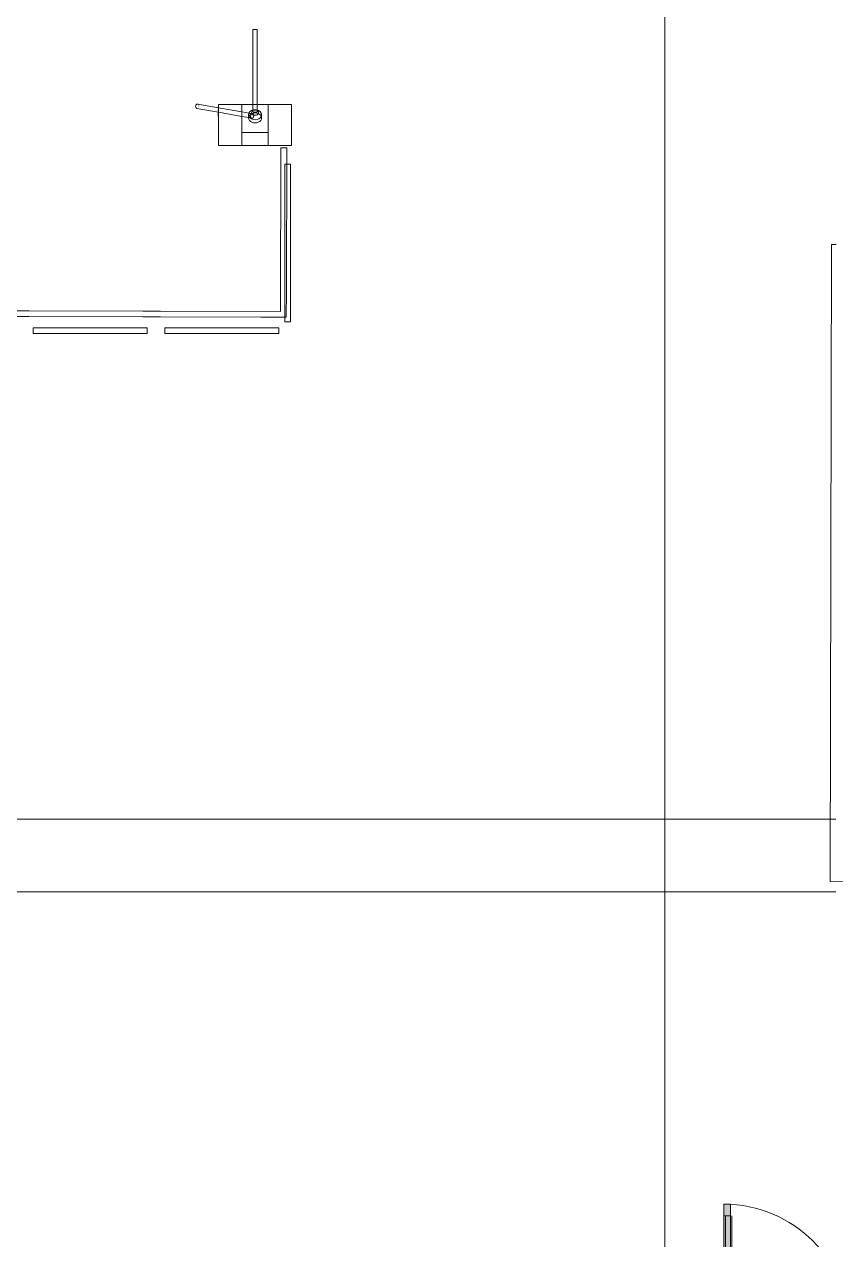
# Model space of a CAD drawing. Header units: millimetres. Extents: x -249154 to 415037, y -45458 to 354837.
# Drawn here: x 8197 to 13744, y 8384 to 16700 of the extents above; entities that cross this region are included whole.
import ezdxf

# ---------------------------------------------------------------- set-up
doc = ezdxf.new("R2010")
doc.units = ezdxf.units.MM
for name, color, linetype, lineweight in [('A-AREA-BNDY', 7, 'Continuous', 5), ('A-DETL-GENF', 7, 'Continuous', 9), ('A-FLOR', 7, 'Continuous', 9), ('A-GENM', 7, 'Continuous', 9), ('I-WALL', 7, 'Continuous', 5), ('Оси', 7, 'Continuous', 9)]:
    doc.layers.add(name, color=color, linetype=linetype, lineweight=lineweight)
doc.layers.add('A-DOOR-1', color=7, linetype='Continuous', lineweight=5, true_color=0xc0c0c0)
doc.layers.add('M-EQPM-1', color=7, linetype='Continuous', lineweight=9, true_color=0xb2b2b2)
doc.layers.add('A-FLOR-PATT-1', color=7, linetype='Continuous', lineweight=9, true_color=0xeef6ff, transparency=0.5)

# ---------------------------------------------------------------- blocks, each defined once
blk = doc.blocks.new('Дверь_Витражная_остекление_ - ВВ-6 остекление-32633143-Объем проектирования 1 этажа')
at = {"layer": 'A-DETL-GENF'}
for p, q in [((-630, 880), (-585, 880)), ((-630, 880), (-630, 20)), ((-585, 880), (-630, 880)), ((-630, 880), (-630, 20)), ((-585, 880), (-585, 20)), ((-585, 20), (-585, 880)), ((-630, 800), (-585, 800)), ((-620, 800), (-620, 100)), ((-576, 800), (-576, 100)), ((680, 420), (635, 420)), ((635, 420), (635, 20)), ((680, 420), (635, 420)), ((635, 420), (635, 20)), ((680, 420), (680, 20)), ((680, 20), (680, 420)), ((626, 340), (626, 100)), ((680, 340), (635, 340)), ((670, 340), (670, 100)), ((-630, 100), (-585, 100)), ((680, 100), (635, 100)), ((-585, 20), (-630, 20)), ((-630, 20), (-585, 20))]:
    blk.add_line(p, q, dxfattribs=at)
at = {"layer": 'A-DOOR-1'}
for p, q in [((-630, 880), (-630, 20)), ((630, 420), (630, 20)), ((-630, 20), (-680, 20)), ((-680, 20), (-680, -20)), ((-630, -20), (-630, 20)), ((680, 20), (630, 20)), ((630, 20), (630, -20)), ((680, -20), (680, 20)), ((-680, -20), (-630, -20)), ((630, -20), (680, -20))]:
    blk.add_line(p, q, dxfattribs=at)
for centre, radius, start, end in [((-630, 20), 860, 360, 90), ((630, 20), 400, 90, 180)]:
    blk.add_arc(centre, radius, start, end, dxfattribs=at)
blk = doc.blocks.new('Gotschlich_Турникет-трипод_Тумбовый_Modul_Cross _R18 - Modul Cross 2-Arm-31997083-Объем проектирования 1 этажа')
at = {"layer": 'A-GENM'}
for p, q in [((83, 250), (86.2, 250)), ((91.3, 250), (90.7, 250))]:
    blk.add_line(p, q, dxfattribs=at)
at = {"layer": 'M-EQPM-1'}
for p, q in [((114, 397.6), (87.7, 250)), ((118.2, 250), (143.6, 392.3)), ((-140, 250), (-140, 90)), ((-140, 90), (-140, 250)), ((64.5, 250), (-140, 250)), ((-140, 250), (140, 250)), ((87.7, 250), (59.1, 90)), ((63.6, 252), (60.8, 252)), ((60.8, 252), (63.6, 252)), ((60.8, 252), (60.8, 250)), ((63.6, 250), (60.8, 250)), ((60.8, 250), (63.6, 250)), ((64.9, 252), (62.5, 252)), ((62.5, 252), (65.8, 252)), ((62.5, 252), (62.5, 250)), ((65.8, 250), (62.5, 250)), ((62.5, 250), (64.9, 250)), ((63.6, 252), (65.8, 252)), ((63.6, 252), (63.6, 250)), ((65.8, 250), (63.6, 250)), ((63.9, 252), (65.6, 252)), ((63.9, 252), (63.9, 250)), ((65.6, 250), (63.9, 250)), ((65.7, 252), (64.5, 252)), ((64.5, 252), (64.5, 250)), ((64.5, 250), (65.7, 250)), ((65.6, 252), (64.9, 252)), ((64.9, 252), (64.9, 250)), ((64.9, 250), (65.6, 250)), ((65.6, 252), (65.7, 252)), ((66.4, 252), (65.6, 252)), ((65.7, 250), (65.6, 250)), ((65.6, 250), (66, 250)), ((65.7, 252), (67.2, 252)), ((65.7, 252), (65.7, 250)), ((67.2, 250), (65.7, 250)), ((65.8, 252), (78.2, 252)), ((65.8, 252), (65.8, 250)), ((78.2, 250), (65.8, 250)), ((66, 250), (66.4, 250)), ((78.2, 252), (66.4, 252)), ((66.4, 250), (78.2, 250)), ((67.2, 252), (78.2, 252)), ((77.5, 252), (67.2, 252)), ((67.2, 252), (77.5, 252)), ((67.2, 252), (67.2, 250)), ((67.2, 252), (73, 252)), ((76.7, 252), (67.2, 252)), ((77.5, 250), (67.2, 250)), ((67.2, 250), (77.5, 250)), ((78.2, 250), (67.2, 250)), ((67.2, 250), (76.7, 250)), ((73, 250), (67.2, 250)), ((77.5, 250), (67.2, 250)), ((69.5, 252), (68.9, 252)), ((68.9, 252), (68.9, 250)), ((68.9, 250), (69.5, 250)), ((70.9, 252), (69.5, 252)), ((69.5, 252), (69.5, 250)), ((69.5, 250), (70.9, 250)), ((78.2, 252), (70.9, 252)), ((70.9, 250), (78.2, 250)), ((73, 252), (73.2, 252)), ((73, 252), (73, 250)), ((73.2, 250), (73, 250)), ((73.2, 252), (73.5, 252)), ((73.5, 250), (73.2, 250)), ((73.5, 252), (73.7, 252)), ((73.7, 250), (73.5, 250)), ((73.7, 252), (73.9, 252)), ((73.9, 250), (73.7, 250)), ((73.9, 252), (74.1, 252)), ((74.1, 250), (73.9, 250)), ((74.1, 252), (74.2, 252)), ((74.2, 250), (74.1, 250)), ((74.2, 252), (75, 252)), ((75, 250), (74.2, 250)), ((75, 252), (78.2, 252)), ((75, 252), (75, 250)), ((78.2, 250), (75, 250)), ((77.6, 252), (76.7, 252)), ((76.7, 252), (76.7, 250)), ((76.7, 250), (77, 250)), ((77, 250), (77.3, 250)), ((77.3, 250), (77.6, 250)), ((77.5, 252), (78.3, 252)), ((77.5, 250), (77.5, 252)), ((78.3, 250), (77.5, 250)), ((77.8, 252), (77.6, 252)), ((77.6, 250), (77.8, 250)), ((78, 252), (77.8, 252)), ((77.8, 250), (78, 250)), ((78.6, 252), (77.9, 252)), ((77.9, 252), (77.9, 250)), ((77.9, 250), (78.6, 250)), ((78.1, 252), (78, 252)), ((78, 250), (78.1, 250)), ((80, 252), (78.1, 252)), ((78.1, 250), (80, 250)), ((78.2, 252), (79.3, 252)), ((78.2, 250), (78.2, 252)), ((79.3, 250), (78.2, 250)), ((78.3, 252), (79, 252)), ((79, 250), (78.3, 250)), ((80.3, 252), (78.6, 252)), ((78.6, 250), (80.3, 250)), ((79.3, 252), (79.3, 250)), ((80, 252), (80, 250)), ((80.3, 252), (83.1, 252)), ((83.1, 252), (80.3, 252)), ((80.3, 252), (80.3, 250)), ((80.3, 252), (80.3, 250)), ((80.3, 250), (83.1, 250)), ((83.1, 250), (80.3, 250)), ((88.1, 250), (80.3, 250)), ((81.4, 252), (81.4, 250)), ((86.3, 252), (83, 252)), ((83, 252), (86.2, 252)), ((83, 252), (83, 250)), ((86.2, 250), (83, 250)), ((83, 250), (86.3, 250)), ((83.1, 252), (83.1, 250)), ((86.2, 250), (86.2, 252)), ((86.9, 252), (86.3, 252)), ((86.3, 252), (86.3, 250)), ((86.3, 250), (86.9, 250)), ((86.9, 252), (86.9, 250)), ((88.3, 252), (87.5, 252)), ((87.5, 252), (87.5, 250)), ((87.5, 250), (88.3, 250)), ((89.2, 252), (88.3, 252)), ((88.3, 252), (88.3, 250)), ((88.3, 250), (89.2, 250)), ((90.1, 252), (89.2, 252)), ((89.2, 252), (89.2, 250)), ((89.2, 250), (90.1, 250)), ((89.6, 90), (118.2, 250)), ((90.1, 250), (90.1, 252)), ((91.3, 252), (90.7, 252)), ((90.7, 252), (90.7, 250)), ((90.7, 250), (91.3, 250)), ((91.3, 252), (91.3, 250)), ((91.5, 252), (91.5, 250)), ((93.7, 252), (93.7, 250)), ((94.6, 252), (94.6, 250)), ((96.9, 252), (96.9, 250)), ((97.1, 252), (99.1, 252)), ((97.1, 250), (97.1, 252)), ((99.1, 250), (97.1, 250)), ((99.1, 252), (99.9, 252)), ((99.1, 252), (99.1, 250)), ((99.9, 250), (99.1, 250)), ((99.9, 252), (102, 252)), ((99.9, 252), (99.9, 250)), ((102, 250), (99.9, 250)), ((102, 252), (102, 250)), ((102.1, 252), (104.5, 252)), ((104.5, 252), (102.1, 252)), ((102.1, 252), (102.1, 250)), ((105.3, 252), (105.3, 250)), ((106.9, 250), (106.9, 252)), ((106.9, 252), (106.9, 250)), ((107, 252), (107, 250)), ((107, 252), (107, 250)), ((110, 250), (110, 252)), ((110, 252), (110, 250)), ((110.1, 252), (110.1, 250)), ((110.1, 252), (110.1, 250)), ((111.8, 252), (111.8, 250)), ((111.9, 252), (111.9, 250)), ((115.5, 252), (117.8, 252)), ((115.5, 250), (115.5, 252)), ((117.8, 250), (115.5, 250)), ((117.8, 252), (115.6, 252)), ((115.6, 252), (115.6, 250)), ((115.6, 250), (117.8, 250)), ((116, 252), (116, 250)), ((120.2, 252), (117.8, 252)), ((117.8, 252), (117.8, 250)), ((117.8, 252), (117.8, 250)), ((117.8, 250), (120.2, 250)), ((140, 250), (117.9, 250)), ((123.8, 252), (119.8, 252)), ((119.8, 252), (123.8, 252)), ((119.8, 252), (119.8, 250)), ((123.8, 250), (119.8, 250)), ((119.8, 250), (123.8, 250)), ((120.1, 252), (123.8, 252)), ((120.1, 252), (120.1, 250)), ((123.8, 250), (120.1, 250)), ((123.8, 252), (120.2, 252)), ((120.2, 252), (120.2, 250)), ((120.2, 250), (123.8, 250)), ((123.8, 252), (123.8, 250)), ((123.8, 252), (123.8, 250)), ((140, 250), (140, 90)), ((140, 90), (140, 250)), ((-50.7, 90), (-140, 90)), ((-140, 90), (140, 90)), ((-140, 90), (-140, -90)), ((-140, 90), (-140, -90)), ((-140, 90), (-140, -90)), ((-140, -90), (-140, 90)), ((140, 90), (-140, 90)), ((-140, 90), (140, 90)), ((-140, 90), (-140, -90)), ((-140, -90), (-140, 90)), ((140, 90), (-140, 90)), ((-140, 90), (140, 90)), ((59.2, 90), (-140, 90)), ((140, 90), (-140, 90)), ((140, 90), (-50.7, 90)), ((-50.7, 90), (-50.7, -90)), ((59.1, 90), (50.9, 43.8)), ((67.3, 90), (64.5, 90)), ((71, 90), (67.8, 90)), ((74.9, 90), (71.6, 90)), ((78.8, 90), (75.6, 90)), ((82.4, 90), (79.4, 90)), ((80.9, 41), (89.6, 90)), ((85.4, 90), (83, 90)), ((140, 90), (89.1, 90)), ((140, -90), (140, 90)), ((140, 90), (140, -90)), ((140, -90), (140, 90)), ((140, 90), (140, -90)), ((140, -90), (140, 90)), ((50.9, 43.8), (47.1, 22.8)), ((70.8, 44.5), (49, 44.5)), ((76.7, 17.5), (77.3, 21.3)), ((77.7, 23.4), (78.6, 28.6)), ((79, 30.4), (80.4, 38.5)), ((94.8, 15), (88.7, 15)), ((140, 15), (94.8, 15)), ((653.7, 15), (140, 15)), ((49, -44.5), (70.8, -44.5)), ((88.7, -15), (94.8, -15)), ((94.8, -15), (140, -15)), ((140, -15), (653.7, -15)), ((140, -90), (-140, -90)), ((-140, -90), (-50.7, -90)), ((140, -90), (-140, -90)), ((140, -90), (-140, -90)), ((140, -90), (-140, -90)), ((140, -90), (-140, -90)), ((-140, -250), (-140, -90)), ((-140, -90), (-140, -250)), ((140, -90), (-140, -90)), ((140, -90), (-140, -90)), ((-50.7, -90), (140, -90)), ((140, -250), (140, -90)), ((140, -90), (140, -250)), ((140, -250), (-140, -250)), ((-140, -250), (140, -250))]:
    blk.add_line(p, q, dxfattribs=at)
for centre, major_axis, ratio, start_param, end_param in [((128.8, 395), (-14.8, 2.6), 0.738826, 0, 0.183438), ((128.8, 395), (-14.8, 2.6), 0.738826, 5.681225, 6.283185), ((128.8, 395), (-14.8, 2.6), 0.738826, 3.063231, 5.681225), ((128.8, 395), (-14.8, 2.6), 0.738826, 1.754234, 1.913709), ((128.8, 395), (-14.8, 2.6), 0.738826, 2.539632, 2.801431), ((49, 0), (0, 44.5), 0.767231, 4.712389, 7.853982), ((70.8, 0), (0, 44.5), 0.767231, 0.761935, 1.570796), ((61.9, 20.2), (-14.8, 2.6), 0.738826, 5.681225, 6.728422), ((70.8, 0), (0, 44.5), 0.767231, 0.587612, 0.684046), ((61.9, 20.2), (-14.8, 2.6), 0.738826, 0.707036, 0.968836), ((61.9, 20.2), (-14.8, 2.6), 0.738826, 5.419425, 5.681225), ((61.9, 20.2), (-14.8, 2.6), 0.738826, 4.895827, 5.419425), ((61.9, 20.2), (-14.8, 2.6), 0.738826, 1.230635, 1.652973), ((70.8, 0), (0, 44.5), 0.767231, 0.367201, 0.47363), ((61.9, 20.2), (-14.8, 2.6), 0.738826, 1.754234, 2.539632), ((61.9, 20.2), (-14.8, 2.6), 0.738826, 3.58683, 4.634027), ((70.8, 0), (0, 44.5), 0.767231, 0, 0.146855), ((85, 0), (0, 23.8), 0.767231, 1.10125, 1.570796), ((85, 0), (0, 23.8), 0.767231, 0.716008, 1.10125), ((70.8, 0), (0, 44.5), 0.767231, 4.950725, 6.283185), ((61.9, 20.2), (-14.8, 2.6), 0.738826, 2.539632, 3.32503), ((85, 0), (0, 23.8), 0.767231, 0.363973, 0.528862), ((85, 0), (0, 23.8), 0.767231, 5.969026, 6.597345), ((88.7, 0), (0, 15), 0.001848, 0, 0.523599), ((88.7, 0), (0, 15), 0.001848, 5.759587, 6.283185), ((88.7, 0), (0, 15), 0.001848, 0.785398, 1.047198), ((88.7, 0), (0, 15), 0.001848, 4.974188, 5.497787), ((88.7, 0), (0, 15), 0.001848, 1.047198, 1.308997), ((88.7, 0), (0, 15), 0.001848, 4.712389, 4.925612), ((88.7, 0), (0, 15), 0.001848, 1.359645, 1.570796), ((85, 0), (0, 23.8), 0.767231, 5.416024, 5.943804), ((85, 0), (0, 23.8), 0.767231, 5.052951, 5.16316), ((85, 0), (0, 23.8), 0.767231, 4.890959, 5.049822), ((85, 0), (0, 23.8), 0.767231, 4.716873, 4.887057), ((70.8, 0), (0, 44.5), 0.767231, 4.890786, 4.950725), ((70.8, 0), (0, 44.5), 0.767231, 4.806076, 4.888883), ((70.8, 0), (0, 44.5), 0.767231, 4.715015, 4.803749), ((653.7, 0), (0, 15), 0.001848, 0, 1.308997), ((653.7, 0), (0, 15), 0.001848, 4.712389, 6.283185), ((653.7, 0), (0, 15), 0.001848, 1.309022, 1.570796), ((49, 0), (0, 44.5), 0.767231, 1.570796, 3.665191), ((70.8, 0), (0, 44.5), 0.767231, 1.570796, 2.807115), ((70.8, 0), (0, 44.5), 0.767231, 2.879793, 3.141593), ((49, 0), (0, 44.5), 0.767231, 3.665191, 4.712389), ((85, 0), (0, 23.8), 0.767231, 1.570796, 2.77762), ((70.8, 0), (0, 44.5), 0.767231, 3.141593, 4.538116), ((85, 0), (0, 23.8), 0.767231, 2.827433, 3.455752), ((88.7, 0), (0, 15), 0.001848, 1.570796, 1.781948), ((88.7, 0), (0, 15), 0.001848, 4.499166, 4.712389), ((88.7, 0), (0, 15), 0.001848, 1.832596, 2.094395), ((88.7, 0), (0, 15), 0.001848, 3.926991, 4.45059), ((88.7, 0), (0, 15), 0.001848, 2.094395, 2.356194), ((88.7, 0), (0, 15), 0.001848, 2.617994, 3.141593), ((88.7, 0), (0, 15), 0.001848, 3.403392, 3.665191), ((88.7, 0), (0, 15), 0.001848, 3.141593, 3.403392), ((85, 0), (0, 23.8), 0.767231, 3.480974, 4.009412), ((85, 0), (0, 23.8), 0.767231, 4.261618, 4.374955), ((85, 0), (0, 23.8), 0.767231, 4.37861, 4.537721), ((85, 0), (0, 23.8), 0.767231, 4.541921, 4.712389), ((70.8, 0), (0, 44.5), 0.767231, 4.538116, 4.621029), ((70.8, 0), (0, 44.5), 0.767231, 4.623533, 4.712389), ((653.7, 0), (0, 15), 0.001848, 1.570822, 1.832596), ((653.7, 0), (0, 15), 0.001848, 3.141593, 4.712389), ((653.7, 0), (0, 15), 0.001848, 1.832621, 3.141593)]:
    blk.add_ellipse(centre, major_axis=major_axis, ratio=ratio, start_param=start_param, end_param=end_param, dxfattribs=at)

msp = doc.modelspace()

# ---------------------------------------------------------------- hatches: boundary and pattern name
at = {"layer": 'A-FLOR-PATT-1'}
h = msp.add_hatch(color=256, dxfattribs=at)
h.paths.add_polyline_path([(12979.7, 7783.9), (13024.7, 7783.9), (13024.7, 8626.9), (12979.7, 8626.9), (12979.7, 8277.3)])
h.paths.add_polyline_path([(14244.7, 7783.9), (14289.7, 7783.9), (14289.7, 8166.9), (14244.7, 8166.9), (14244.7, 7806.5)])
h.paths.add_polyline_path([(6429.7, 7783.9), (6429.7, 8676.9), (6384.7, 8676.9), (6384.7, 7783.9)])
h.paths.add_polyline_path([(4609.7, 7783.9), (4654.7, 7783.9), (4654.7, 8656.9), (4609.7, 8656.9), (4609.7, 7836)])
h.paths.add_polyline_path([(20125, 8913.9), (20125, 8948.9), (19267.9, 8948.9), (19267.6, 8945.2), (20118, 8945.2), (20118, 8913.9)])
h.paths.add_polyline_path([(20118, 10678.9), (20125, 10678.9), (20125, 10713.9), (20118, 10713.9)])

# ---------------------------------------------------------------- linework, layer by layer
at = {"layer": 'A-AREA-BNDY', "flags": 128}
for points in [[(8108.2, 14739.7), (8228.2, 14739.4), (9008.2, 14737.6), (9128.2, 14737.3), (9948.2, 14735.4), (9950.8, 15855.4), (9990.8, 15855.3), (9988.5, 14868.3), (9988.1, 14695.3), (9815.1, 14695.7), (9128.1, 14697.3), (9008.1, 14697.6), (8228.1, 14699.4), (8108.1, 14699.7)], [(20096.7, 10820.8), (13705.5, 10835.8), (13715.7, 15192.8), (13746.7, 15192.7)]]:
    msp.add_lwpolyline(points, dxfattribs=at)
at = {"layer": 'A-FLOR'}
for p, q in [((6844.7, 11261.8), (13743.7, 11261.8)), ((13743.7, 10763.9), (6844.7, 10763.9))]:
    msp.add_line(p, q, dxfattribs=at)
at = {"layer": 'I-WALL'}
for p, q in [((9977.3, 14663.2), (9977.3, 15743.2)), ((10017.3, 15743.2), (9977.3, 15743.2)), ((10017.3, 15743.2), (10017.3, 14663.2)), ((10017.3, 14663.2), (9977.3, 14663.2)), ((8257.3, 14623.2), (9037.3, 14623.2)), ((8257.3, 14583.2), (8257.3, 14623.2)), ((9037.3, 14583.2), (8257.3, 14583.2)), ((9037.3, 14583.2), (9037.3, 14623.2)), ((9157.3, 14623.2), (9937.3, 14623.2)), ((9157.3, 14583.2), (9157.3, 14623.2)), ((9937.3, 14583.2), (9157.3, 14583.2)), ((9937.3, 14583.2), (9937.3, 14623.2))]:
    msp.add_line(p, q, dxfattribs=at)
at = {"layer": 'Оси'}
msp.add_lwpolyline([(12574.7, -2042.3), (12574.7, 2957.7), (12574.7, 22262), (12574.7, 27262)], dxfattribs=at)

# ---------------------------------------------------------------- block references
at = {"layer": 'A-DOOR-1'}
msp.add_blockref('Дверь_Витражная_остекление_ - ВВ-6 остекление-32633143-Объем проектирования 1 этажа', (13609.7, 7746.9), dxfattribs=at)
at = {"layer": 'M-EQPM-1', "rotation": 89.99999999999973}
msp.add_blockref('Gotschlich_Турникет-трипод_Тумбовый_Modul_Cross _R18 - Modul Cross 2-Arm-31997083-Объем проектирования 1 этажа', (9774.7, 16010.1), dxfattribs=at)

doc.saveas('drawing.dxf')
